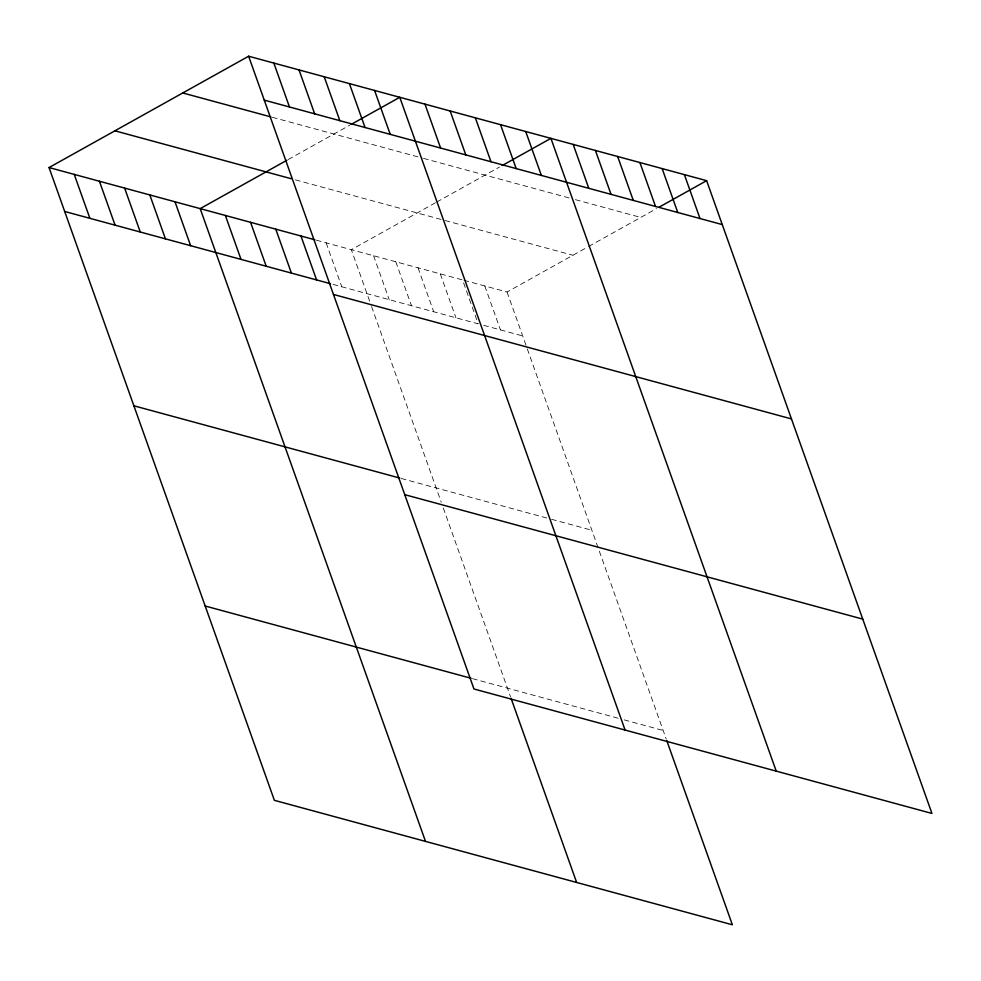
<?xml version="1.0" encoding="UTF-8"?>
<svg xmlns="http://www.w3.org/2000/svg" width="981" height="981" viewBox="0 0 981 981"><rect width="100%" height="100%" fill="white"/><g stroke="black" fill="none" stroke-linecap="round" stroke-linejoin="round"><path stroke-width="0.74" stroke-dasharray="4.91 3.68" d="M288.23 159.511L349.714 125.212M435.454 202.76L351.321 249.689L371.063 305.128M436.766 202.025L499.537 167.015M463.939 280.296L507.042 292.007L587.263 247.261M588.563 246.525L656.571 208.597M272.338 117.291L422.075 157.99M423.473 158.37L569.851 198.137M575.418 199.658L640.765 217.414M295.44 179.866L443.608 220.124M444.994 220.504L572.904 255.268M316.336 240.186L462.554 279.916L478.188 323.84L331.983 284.11M483.756 325.349L522.677 335.931M401.168 478.434L547.386 518.164M551.555 519.292L591.874 530.243M472.462 678.644L618.68 718.374M624.235 719.882L663.168 730.465M507.042 292.007L526.785 347.446M527.288 348.88L666.246 739.098M484.798 285.962L500.433 329.886M440.297 273.871L455.944 317.795M418.053 267.825L433.7 311.75M395.809 261.78L411.456 305.704M373.565 255.734L389.212 299.659M371.578 306.562L441.254 502.235M443.289 507.962L510.525 696.78M326.133 242.847L341.768 286.771"/><path stroke-width="1.47" d="M666.749 740.532L732.366 924.776L274.373 800.324L49.05 167.555L248.634 56.224L706.627 180.676L931.95 813.445L473.958 688.993L248.634 56.224M286.93 160.234L200.185 208.622L425.509 841.404M351.039 124.477L399.77 97.291L625.093 730.072M502.174 165.544L550.917 138.358L776.229 771.14M659.207 207.126L706.627 180.676M264.281 100.136L722.274 224.588M182.773 92.962L270.94 116.911M114.912 130.816L291.234 178.726M49.05 167.555L314.938 239.805M64.685 211.479L330.572 283.73M333.479 294.459L791.459 418.912M133.882 405.791L399.77 478.054M404.773 494.669L862.753 619.121M205.176 606.013L471.064 678.263M684.382 174.63L700.017 218.555M662.138 168.585L677.773 212.509M639.894 162.539L655.529 206.464M617.65 156.494L633.285 200.418M595.406 150.449L611.04 194.373M573.162 144.403L588.796 188.327M525.718 131.515L541.365 175.44M500.531 124.673L516.178 168.585M475.344 117.818L490.978 161.742M450.156 110.976L465.791 154.9M424.969 104.133L440.604 148.057M374.583 90.448L390.23 134.36M349.395 83.593L365.042 127.518M324.208 76.751L339.843 120.675M299.021 69.909L314.656 113.833M511.04 698.227L576.644 882.471M273.834 63.066L289.469 106.99M300.946 236.004L316.581 279.928M275.759 229.149L291.394 273.074M250.56 222.307L266.207 266.231M225.372 215.464L241.019 259.389M174.998 201.779L190.633 245.704M149.811 194.925L165.446 238.849M124.624 188.082L140.258 232.006M99.424 181.24L115.071 225.164M74.237 174.397L89.884 218.322"/></g></svg>
